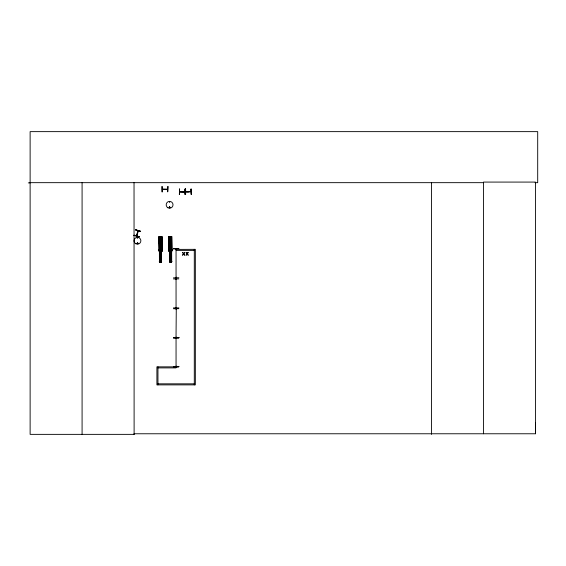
<?xml version="1.0" encoding="UTF-8"?>
<svg xmlns="http://www.w3.org/2000/svg" width="566" height="566" viewBox="0 0 566 566"><rect width="100%" height="100%" fill="white"/><g stroke="black" fill="none" stroke-linecap="round" stroke-linejoin="round"><path stroke-width="0.85" d="M535.054 182.669L537.7 182.669L537.7 131.637L30.125 131.637L30.125 434.363L134.114 434.363L134.043 433.768L535.443 433.768L535.521 422.823M137.92 230.659L136.526 235.873L136.951 235.343M136.887 235.364L136.767 235.937M137.764 231.126C139.342 229.329 134.361 243.281 138.104 230.786M176.019 249.365L176.054 248.799M175.998 307.402L176.019 307.854M176.274 308.767L176.061 309.354L176.054 308.753M176.019 338.319L176.274 308.859M176.302 338.235L176.054 337.81L176.054 366.711M137.17 237.953L137.722 237.805L137.234 238.088M137.821 243.387C137.198 241.958 136.958 244.519 137.786 243.288M137.991 243.288C136.625 244.873 137.177 241.732 137.934 243.161M169.319 201.913L169.814 202.196L169.411 201.8M176.026 248.913L176.259 250.391L194.294 250.391M176.274 279.413L176.054 278.925M135.465 229.711L140.623 231.367L135.465 229.732M137.878 230.73L138.005 231.19M160.815 250.993L160.39 250.971L160.758 250.398M170.564 250.971L170.154 251M169.92 207.51C169.637 206.059 168.909 208.189 169.835 207.552M176.274 249.38L176.274 248.814M162.251 189.108L167.6 189.263M179.62 191.669L184.962 191.839M167.628 189.299L162.336 189.292M179.677 191.662L185.032 191.881M180.115 191.966L180.165 191.612M185.69 191.626L191.039 191.591L185.747 191.846M176.245 277.701L176.267 277.17M176.054 337.166L176.054 337.654M176.054 366.167L176.019 366.683M169.864 207.779C169.397 204.743 169.383 209.279 169.184 207.566M170.507 250.384L170.147 250.363M176.245 366.711L176.238 366.167M180.108 191.909L189.044 191.909M170.203 250.957L170.309 250.257M169.524 207.007L169.885 207.163M137.595 243.762L137.043 243.536M160.468 261.895L160.574 261.471M170.826 236.489L171.781 236.475L171.923 251.127L168.81 251.17L168.654 236.524L171.569 236.489L171.724 251.127M159.11 238.01L161.819 237.982M168.88 238.01L171.583 237.982M159.124 239.001L161.826 238.972M168.887 239.001L171.597 238.972M159.138 240.486L161.848 240.458M168.909 240.486L171.611 240.458M159.152 241.809L161.855 241.781M168.916 241.809L171.625 241.781M159.166 243.295L161.869 243.267M168.937 243.295L171.639 243.267M159.237 249.67L161.947 249.641M169.008 249.67L171.71 249.641M158.791 250.108L162.4 250.066M158.791 250.222L162.4 250.179M168.562 250.108L172.163 250.066M168.562 250.222L172.17 250.179M159.046 251.17L162.173 251.127M162.265 191.902L162.159 186.497M180.823 191.824L183.929 191.803M186.83 191.789L189.935 191.768M191.358 194.393L191.039 188.98L191.336 194.393M176.061 249.401L195.341 249.337L195.341 384.88L156.902 384.88L156.902 366.853L175.991 366.853L175.991 367.9L157.956 367.9M176.267 277.269L176.054 277.757M178.856 277.743L173.444 277.849M173.444 278.939L178.856 278.868M173.444 307.904L178.856 307.883M173.444 308.753L178.856 308.661M178.849 337.456L173.444 337.47L173.444 338.029L178.856 337.973L178.849 337.435M178.856 337.697L173.444 337.732L178.856 337.732M176.061 338.298L176.238 337.166M173.444 366.803L178.856 366.733M28.3 182.882L30.125 182.875M30.125 182.669L483.491 182.669M159.534 253.235L161.338 253.235M169.75 253.235L171.555 253.235M159.534 253.901L161.338 253.901M169.75 253.901L171.555 253.901M159.534 254.891L161.338 254.891M169.75 254.891L171.555 254.891M159.534 255.768L161.338 255.768M169.75 255.768L171.555 255.768M159.534 256.759L161.338 256.759M169.75 256.759L171.555 256.759M159.534 261.018L161.338 261.018M169.75 261.018L171.555 261.018M159.393 262.016L161.48 262.008M157.956 383.833L194.294 383.833M135.408 229.93L140.637 231.331M134.008 235.307L139.25 236.638M176.245 278.925L176.245 279.47M171.71 236.475L171.873 251.127M171.42 236.482L171.583 251.127M171.519 251.134L171.257 236.482L171.349 251.134M170.854 237.352L170.953 241.661M170.918 243.38L170.982 250.278M170.791 251.141L169.963 251.148M169.616 237.373L169.659 241.682L169.545 237.373M169.68 243.408L169.75 250.299L169.616 243.408M169.206 237.38L169.234 241.689M169.319 243.408L169.354 251.17M169.085 237.38L169.071 241.689M169.085 243.415L169.234 251.17M168.894 236.524L169.022 251.17M168.668 236.524L168.88 251.17M162.102 251.127L162.01 236.475L158.89 236.524L159.11 251.17M161.982 251.127L161.826 236.482L161.961 251.127M161.657 236.482L161.749 251.134M161.487 237.345L161.543 241.654M161.565 243.38L161.635 251.134M161.43 237.345L161.48 241.654M161.494 243.38L161.572 250.271M161.246 236.489L161.43 251.134M161.14 237.352L161.183 241.661M161.204 243.38L161.275 250.278M161.084 237.352L161.119 241.661M161.147 243.38L161.211 250.278M161.02 251.141L160.192 251.148M159.895 241.682L159.831 237.373L159.824 241.682M159.909 243.408L159.973 250.299M159.845 243.408L159.923 250.299M159.626 236.517L159.754 251.162M159.534 241.689L159.492 237.38L159.485 241.689M159.555 243.408L159.626 250.306M159.485 243.408L159.577 250.306M159.315 236.517L159.463 251.155M191.103 188.98L191.131 194.393M185.542 189.016L185.577 194.428M185.089 189.023L185.124 194.428M179.528 189.058L179.564 194.463M176.061 249.344L176.054 248.856L176.054 277.701M176.054 307.345L176.054 307.89L176.054 278.981M161.954 186.497L161.989 191.909M535.443 433.768L535.443 182.082L483.491 182.082L483.491 433.768M431.533 182.669L431.533 434.363M194.294 249.337L194.294 384.88M171.555 252.238L171.555 262.008M171.413 252.238L171.42 262.008L171.307 252.238M171.208 252.238L171.187 262.008M171.066 252.238L171.074 262.008M170.932 262.008L170.38 262.008M170.246 262.016L170.239 252.245L170.125 262.016M170.012 252.245L170.09 262.016M169.899 252.245L169.892 262.016L169.772 252.245M169.75 252.245L169.75 262.016M161.437 262.008L161.473 252.238L159.393 252.245L159.442 262.016M161.324 252.238L161.338 262.008M161.197 252.238L161.197 262.008M161.084 252.238L161.119 262.008M160.985 252.238L161.006 262.008M160.85 252.238L160.893 262.008M160.716 262.008L160.164 262.008M160.029 252.245L159.987 262.016M159.888 252.245L159.867 262.016M159.789 252.245L159.746 262.016M159.683 252.245L159.633 262.016M159.534 252.245L159.52 262.016M157.956 366.853L157.956 384.88M134.036 182.669L134.114 434.363M82.084 182.669L82.084 434.363M159.93 242.39C160.687 244.675 161.699 240.748 159.93 242.39M169.694 242.39C170.458 244.675 171.463 240.748 169.694 242.39M160.051 256.165C160.539 257.693 161.239 255.082 160.051 256.165M170.267 256.165C170.748 257.693 171.477 255.082 170.267 256.165M134.029 235.237L139.186 236.892L134.029 235.237M184.36 252.422L183.674 253.54L182.556 252.422L183.434 253.851L182.528 255.28L183.646 254.134L184.778 255.28L183.879 253.83L184.778 252.422L184.36 252.422M187.877 252.422L187.183 253.54L186.065 252.422L186.943 253.851L186.037 255.28L187.155 254.134L188.287 255.28L187.388 253.83L188.287 252.422L187.877 252.422M167.939 186.462L167.713 191.874L167.918 186.462M179.606 189.058L179.365 194.463L179.606 189.058M185.613 189.016L185.011 189.023L185.047 194.428L185.648 194.428L185.613 189.016M178.849 248.481L173.444 248.814L178.849 248.481M178.856 366.697L173.444 367.03L178.856 366.697M171.696 252.238L169.616 252.245L169.623 262.016L171.696 262.008L171.654 252.238M161.643 261.294L159.237 261.294L161.643 261.372M171.859 261.294L169.453 261.294L171.859 261.372M171.201 251.134L171.066 236.482L171.173 251.134M169.574 251.162L169.39 236.517L169.524 251.162M159.287 251.17L159.124 236.524L159.258 251.17M185.372 194.428L185.315 189.016L185.323 194.428M167.897 207.757A3.424 3.424 0 0 0 173.026 204.793A3.424 3.424 0 0 0 167.897 201.829A3.424 3.424 0 0 0 167.897 207.757M135.755 243.727A3.424 3.424 0 0 0 140.884 240.762A3.424 3.424 0 0 0 135.755 237.798A3.424 3.424 0 0 0 135.755 243.727"/></g></svg>
